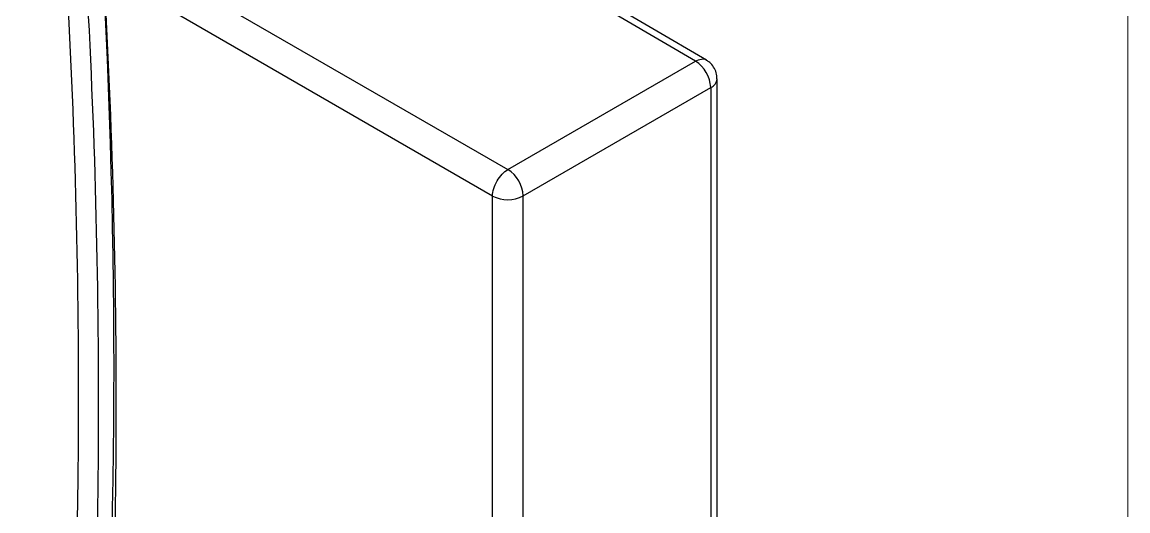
# Model space of a CAD drawing. Header units: millimetres. Extents: x 0 to 432, y 0 to 279.
# Drawn here: x 380.7 to 431.8, y 196.8 to 219.3 of the extents above; entities that cross this region are included whole.
import ezdxf

# ---------------------------------------------------------------- set-up
doc = ezdxf.new("R2010")
doc.units = ezdxf.units.MM
doc.linetypes.add('SLD-Solid', pattern=[0])

msp = doc.modelspace()

# ---------------------------------------------------------------- linework, layer by layer
at = {"color": 7, "linetype": 'SLD-Solid', "lineweight": 18}
msp.add_line((431.8, 0), (431.8, 279.4), dxfattribs=at)
for p, q in [((384.372, 223.359), (403.152, 212.517)), ((411.82, 217.521), (404.371, 221.879)), ((412.325, 217.568), (404.665, 222.049)), ((402.445, 211.293), (384.483, 221.662)), ((403.152, 212.517), (411.82, 217.521)), ((412.817, 184.201), (412.817, 216.706)), ((403.857, 211.294), (412.525, 216.298)), ((412.525, 216.298), (412.525, 183.793)), ((402.445, 178.788), (402.445, 211.293)), ((403.857, 178.789), (403.857, 211.294))]:
    msp.add_line(p, q)
for centre, radius, start, end in [((55.8, 203.36), 329.154, 352.78216, 7.21784), ((410.989, 216.228), 1.538, 2.6149, 57.2755), ((412.327, 216.749), 0.493, 293.6959, 355.1047), ((402.321, 211.224), 1.538, 2.6149, 57.2755), ((403.149, 212.66), 1.538, 242.7287, 297.3809)]:
    msp.add_arc(centre, radius, start, end)
for points, knots in [([(380.708, 244.897), (382.433, 230.276), (383.3, 216.007), (383.3, 188.468), (382.433, 175.2), (380.708, 162.572)], [0, 0, 0, 0, 0.5, 0.5, 1, 1, 1, 1]), ([(382.452, 162.066), (384.185, 174.753), (385.057, 188.084), (385.057, 215.751), (384.185, 230.088), (382.452, 244.777)], [0, 0, 0, 0, 0.5, 0.5, 1, 1, 1, 1]), ([(381.642, 162.061), (383.373, 174.731), (384.244, 188.042), (384.244, 215.67), (383.373, 229.986), (381.642, 244.654)], [0, 0, 0, 0, 0.5, 0.5, 1, 1, 1, 1]), ([(411.82, 217.521), (411.911, 217.56), (412.092, 217.636), (412.271, 217.629), (412.322, 217.569), (412.323, 217.568)], [0, 0, 0, 0, 0.496738, 0.993477, 1, 1, 1, 1]), ([(412.81, 216.707), (412.812, 216.731), (412.823, 216.848), (412.764, 217.061), (412.633, 217.305), (412.474, 217.477), (412.359, 217.541), (412.319, 217.563)], [0, 0, 0, 0, 0.068172, 0.339172, 0.619325, 0.870909, 1, 1, 1, 1]), ([(402.445, 211.293), (402.445, 211.506), (402.522, 211.762), (402.784, 212.216), (402.967, 212.41), (403.152, 212.517)], [0, 0, 0, 0, 0.5, 0.5, 1, 1, 1, 1])]:
    msp.add_open_spline(points, degree=3, knots=knots)

doc.saveas('drawing.dxf')
